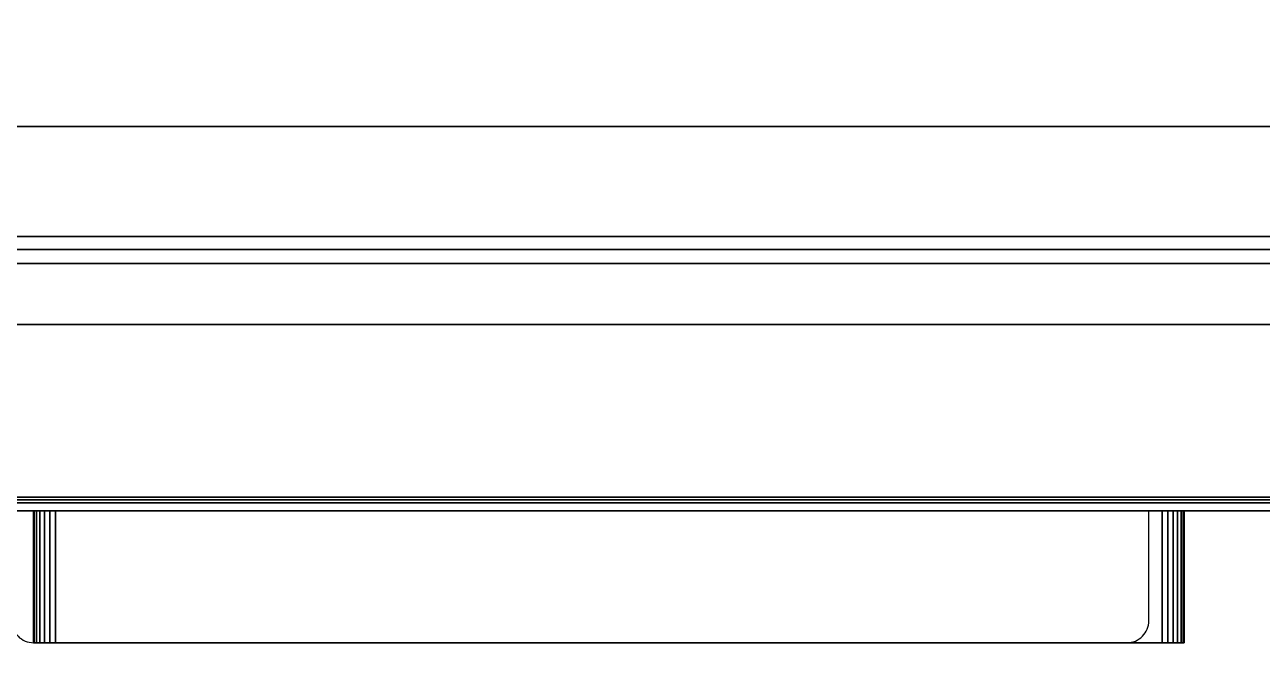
# Model space of a CAD drawing. Header units: millimetres. Extents: x -75 to 3610, y -1375 to 0.
# Drawn here: x 1167 to 1448.8, y -879 to -734.3 of the extents above; entities that cross this region are included whole.
import ezdxf

# ---------------------------------------------------------------- set-up
doc = ezdxf.new("R2010")
doc.units = ezdxf.units.MM
for name, color, linetype in [('IQ_200_2D', 1, 'Continuous'), ('IQ_200_3D', 1, 'Continuous'), ('IQ_204_2D', 7, 'Continuous'), ('IQ_204_3D', 7, 'Continuous')]:
    doc.layers.add(name, color=color, linetype=linetype)

msp = doc.modelspace()

# ---------------------------------------------------------------- linework, layer by layer
at = {"layer": 'IQ_200_2D'}
msp.add_lwpolyline([(80, -50), (3310, -50), (3310, -845), (2103, -845), (2103, -879), (1617, -879), (1617, -845), (80, -845), (80, -50)], dxfattribs=at)
at = {"layer": 'IQ_200_2D', "color": 7}
msp.add_lwpolyline([(1423, -845), (1164, -845), (1164, -870, 0.414214), (1169, -875), (1418, -875, 0.414214), (1423, -870)], format="xyb", close=True, dxfattribs=at)
at = {"layer": 'IQ_200_3D'}
for points in [[(3305, -50, 1785), (970, -50, 1785), (970, -782.5, 1785), (3305, -782.5, 1785)], [(3305, -757.5, 1443), (85, -757.5, 1443), (85, -117.5, 1443), (3305, -117.5, 1443)], [(3305, -117.5, 708), (85, -117.5, 708), (85, -757.5, 708), (3305, -757.5, 708)], [(3305, -782.5, 150), (85, -782.5, 150), (85, -117.5, 150), (3305, -117.5, 150)], [(3305, -757.5, 708), (85, -757.5, 708), (85, -757.5, 1443), (3305, -757.5, 1443)], [(3305, -782.5, 1785), (85, -782.5, 1785), (85, -782.5, 150), (3305, -782.5, 150)], [(1625, -782.5, 758.13), (975, -782.5, 758.13), (975, -841.85, 774.03), (1625, -841.85, 774.03)], [(1625, -842.5, 188), (975, -842.5, 188), (975, -782.5, 188), (1625, -782.5, 188)], [(1625, -785.5, 1493), (975, -785.5, 1493), (975, -802.58, 1493), (1625, -802.58, 1493)], [(1625, -785.5, 763.62), (975, -785.5, 763.62), (975, -785.5, 1493), (1625, -785.5, 1493)], [(1625, -843.15, 775.81), (975, -843.15, 775.81), (975, -788.65, 761.21), (1625, -788.65, 761.21)], [(1625, -802.58, 1493), (975, -802.58, 1493), (975, -845, 1463.41), (1625, -845, 1463.41)], [(1625, -845, 771.62), (975, -845, 771.62), (975, -845, 190.5), (1625, -845, 190.5)], [(1625, -845, 1463.41), (975, -845, 1463.41), (975, -845, 778.22), (1625, -845, 778.22)]]:
    msp.add_3dface(points, dxfattribs=at)
for points, invisible_edges in [([(1625, -785.57, 763.05), (975, -785.57, 763.05), (975, -785.5, 763.62), (1625, -785.5, 763.62)], 1), ([(1625, -785.76, 762.52), (975, -785.76, 762.52), (975, -785.57, 763.05), (1625, -785.57, 763.05)], 5), ([(1625, -786.07, 762.04), (975, -786.07, 762.04), (975, -785.76, 762.52), (1625, -785.76, 762.52)], 5), ([(975, -786.07, 762.04), (1625, -786.07, 762.04), (1625, -786.48, 761.64), (975, -786.48, 761.64)], 5), ([(1625, -786.97, 761.34), (975, -786.97, 761.34), (975, -786.48, 761.64), (1625, -786.48, 761.64)], 5), ([(1625, -787.51, 761.17), (975, -787.51, 761.17), (975, -786.97, 761.34), (1625, -786.97, 761.34)], 5), ([(1625, -788.08, 761.12), (975, -788.08, 761.12), (975, -787.51, 761.17), (1625, -787.51, 761.17)], 5), ([(1625, -788.65, 761.21), (975, -788.65, 761.21), (975, -788.08, 761.12), (1625, -788.08, 761.12)], 4), ([(1625, -841.85, 774.03), (975, -841.85, 774.03), (975, -842.5, 774.12), (1625, -842.5, 774.12)], 4), ([(1625, -843.15, 188.09), (975, -843.15, 188.09), (975, -842.5, 188), (1625, -842.5, 188)], 1), ([(1625, -842.5, 774.12), (975, -842.5, 774.12), (975, -843.15, 774.03), (1625, -843.15, 774.03)], 5), ([(1625, -843.75, 188.33), (975, -843.75, 188.33), (975, -843.15, 188.09), (1625, -843.15, 188.09)], 5), ([(1625, -843.15, 774.03), (975, -843.15, 774.03), (975, -843.75, 773.79), (1625, -843.75, 773.79)], 5), ([(1625, -843.75, 776.06), (975, -843.75, 776.06), (975, -843.15, 775.81), (1625, -843.15, 775.81)], 1), ([(975, -843.75, 188.33), (1625, -843.75, 188.33), (1625, -844.27, 188.73), (975, -844.27, 188.73)], 5), ([(1625, -843.75, 773.79), (975, -843.75, 773.79), (975, -844.27, 773.39), (1625, -844.27, 773.39)], 5), ([(1625, -844.27, 776.46), (975, -844.27, 776.46), (975, -843.75, 776.06), (1625, -843.75, 776.06)], 5), ([(1625, -844.67, 189.25), (975, -844.67, 189.25), (975, -844.27, 188.73), (1625, -844.27, 188.73)], 5), ([(1625, -844.27, 773.39), (975, -844.27, 773.39), (975, -844.67, 772.87), (1625, -844.67, 772.87)], 5), ([(1625, -844.67, 776.97), (975, -844.67, 776.97), (975, -844.27, 776.46), (1625, -844.27, 776.46)], 5), ([(1625, -844.91, 189.85), (975, -844.91, 189.85), (975, -844.67, 189.25), (1625, -844.67, 189.25)], 5), ([(1625, -844.67, 772.87), (975, -844.67, 772.87), (975, -844.91, 772.27), (1625, -844.91, 772.27)], 5), ([(1625, -844.91, 777.58), (975, -844.91, 777.58), (975, -844.67, 776.97), (1625, -844.67, 776.97)], 5), ([(1625, -845, 190.5), (975, -845, 190.5), (975, -844.91, 189.85), (1625, -844.91, 189.85)], 4), ([(1625, -844.91, 772.27), (975, -844.91, 772.27), (975, -845, 771.62), (1625, -845, 771.62)], 1), ([(1625, -845, 778.22), (975, -845, 778.22), (975, -844.91, 777.58), (1625, -844.91, 777.58)], 4)]:
    msp.add_3dface(points, dxfattribs=dict(at, invisible_edges=invisible_edges))
at = {"layer": 'IQ_204_2D'}
msp.add_line((80, -782.5), (3310, -782.5), dxfattribs=at)

# ---------------------------------------------------------------- meshes
at = {"layer": 'IQ_204_3D'}
mesh = msp.add_polyface(dxfattribs=at)
corners = [(1431, -845, 827), (1431, -845, 812), (1430.83, -845, 810.71), (1430.33, -845, 809.5), (1429.53, -845, 808.46), (1428.5, -845, 807.67), (1427.29, -845, 807.17), (1426, -845, 807), (1174, -845, 807), (1172.7, -845, 807.17), (1171.5, -845, 807.67), (1170.46, -845, 808.46), (1169.67, -845, 809.5), (1169.17, -845, 810.71), (1169, -845, 812), (1169, -845, 827)]
mesh.append_faces([[corners[k] for k in face] for face in [(15, 7, 8)]], dxfattribs={"vtx0": -1, "vtx2": -1})
mesh.append_faces([[corners[k] for k in face] for face in [(8, 13, 14, 15)]], dxfattribs={"vtx0": -1, "vtx3": -1})
mesh.append_faces([[corners[k] for k in face] for face in [(12, 13, 10, 11)]], dxfattribs={"vtx1": -1})
mesh.append_faces([[corners[k] for k in face] for face in [(0, 1, 7, 15)]], dxfattribs={"vtx1": -1, "vtx2": -1})
mesh.append_faces([[corners[k] for k in face] for face in [(3, 4, 5)]], dxfattribs={"vtx2": -1})
mesh.append_faces([[corners[k] for k in face] for face in [(8, 9, 10, 13), (1, 2, 3, 7), (5, 6, 7, 3)]], dxfattribs={"vtx2": -1, "vtx3": -1})
mesh = msp.add_polyface(dxfattribs=at)
corners = [(1174, -875, 807), (1172.7, -875, 807.17), (1171.5, -875, 807.67), (1170.46, -875, 808.46), (1169.67, -875, 809.5), (1169.17, -875, 810.71), (1169, -875, 812), (1169, -845, 812), (1169.17, -845, 810.71), (1169.67, -845, 809.5), (1170.46, -845, 808.46), (1171.5, -845, 807.67), (1172.7, -845, 807.17), (1174, -845, 807)]
mesh.append_faces([[corners[k] for k in face] for face in [(7, 8, 5, 6), (0, 1, 12, 13)]], dxfattribs={"vtx1": -1})
mesh.append_faces([[corners[k] for k in face] for face in [(8, 9, 4, 5), (3, 4, 9, 10), (10, 11, 2, 3), (11, 12, 1, 2)]], dxfattribs={"vtx1": -1, "vtx3": -1})
mesh = msp.add_polyface(dxfattribs=at)
corners = [(1431, -875, 827), (1431, -845, 827), (1169, -845, 827), (1169, -875, 827)]
mesh.append_faces([[corners[k] for k in face] for face in [(0, 1, 2, 3)]])
mesh = msp.add_polyface(dxfattribs=at)
corners = [(1169, -875, 827), (1169, -845, 827), (1169, -845, 812), (1169, -875, 812)]
mesh.append_faces([[corners[k] for k in face] for face in [(0, 1, 2, 3)]])
mesh = msp.add_polyface(dxfattribs=at)
corners = [(1174, -875, 807), (1174, -845, 807), (1426, -845, 807), (1426, -875, 807)]
mesh.append_faces([[corners[k] for k in face] for face in [(0, 1, 2, 3)]])
mesh = msp.add_polyface(dxfattribs=at)
corners = [(1431, -875, 812), (1430.83, -875, 810.71), (1430.33, -875, 809.5), (1429.53, -875, 808.46), (1428.5, -875, 807.67), (1427.29, -875, 807.17), (1426, -875, 807), (1426, -845, 807), (1427.29, -845, 807.17), (1428.5, -845, 807.67), (1429.53, -845, 808.46), (1430.33, -845, 809.5), (1430.83, -845, 810.71), (1431, -845, 812)]
mesh.append_faces([[corners[k] for k in face] for face in [(7, 8, 5, 6)]], dxfattribs={"vtx1": -1})
mesh.append_faces([[corners[k] for k in face] for face in [(8, 9, 4, 5), (3, 4, 9, 10), (10, 11, 2, 3), (11, 12, 1, 2)]], dxfattribs={"vtx1": -1, "vtx3": -1})
mesh.append_faces([[corners[k] for k in face] for face in [(13, 0, 1, 12)]], dxfattribs={"vtx2": -1})
mesh = msp.add_polyface(dxfattribs=at)
corners = [(1431, -875, 812), (1431, -845, 812), (1431, -845, 827), (1431, -875, 827)]
mesh.append_faces([[corners[k] for k in face] for face in [(0, 1, 2, 3)]])
mesh = msp.add_polyface(dxfattribs=at)
corners = [(1431, -875, 827), (1169, -875, 827), (1169, -875, 812), (1169.17, -875, 810.71), (1169.67, -875, 809.5), (1170.46, -875, 808.46), (1171.5, -875, 807.67), (1172.7, -875, 807.17), (1174, -875, 807), (1426, -875, 807), (1427.29, -875, 807.17), (1428.5, -875, 807.67), (1429.53, -875, 808.46), (1430.33, -875, 809.5), (1430.83, -875, 810.71), (1431, -875, 812)]
mesh.append_faces([[corners[k] for k in face] for face in [(15, 12, 13, 14)]], dxfattribs={"vtx0": -1})
mesh.append_faces([[corners[k] for k in face] for face in [(8, 3, 4, 5)]], dxfattribs={"vtx0": -1, "vtx3": -1})
mesh.append_faces([[corners[k] for k in face] for face in [(11, 12, 15, 10), (2, 3, 8, 1)]], dxfattribs={"vtx1": -1, "vtx2": -1})
mesh.append_faces([[corners[k] for k in face] for face in [(15, 0, 9, 10), (8, 9, 0, 1)]], dxfattribs={"vtx1": -1, "vtx3": -1})
mesh.append_faces([[corners[k] for k in face] for face in [(6, 7, 8, 5)]], dxfattribs={"vtx2": -1})

doc.saveas('drawing.dxf')
